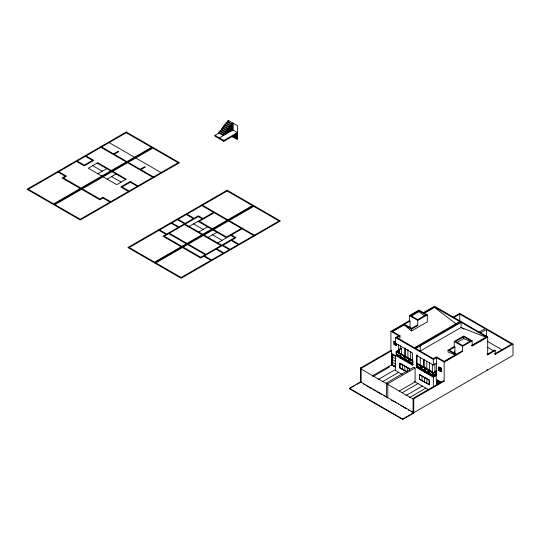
<?xml version="1.0" encoding="UTF-8"?>
<svg xmlns="http://www.w3.org/2000/svg" width="540" height="540" viewBox="0 0 540 540"><rect width="100%" height="100%" fill="white"/><g stroke="black" fill="none" stroke-linecap="round" stroke-linejoin="round"><path stroke-width="0.81" d="M58.063 172.105L28.33 189.277L53.629 203.877L80.258 188.507M101.601 146.975L126.232 132.752L151.531 147.353L126.9 161.575M113.589 153.887L118.024 151.328L118.692 151.713L114.251 154.271M97.828 173.745L106.704 168.622M53.629 204.647L152.861 147.353M81.587 189.277L54.959 204.647L80.258 219.254L109.991 202.088M128.23 162.344L152.861 148.122L178.16 162.729L153.529 176.951M107.15 179.125L116.026 174.001M140.211 169.263L144.653 166.698L145.321 167.083L140.879 169.648M227.34 121.23L231.775 123.788L231.775 124.659L227.34 122.101L227.34 121.23L228.535 120.535L237.411 125.658L237.411 139.597L231.707 136.303M226.138 122.789L230.58 125.354L230.58 126.225L226.138 123.66L226.138 122.789L227.34 122.101M224.944 124.355L229.379 126.914L229.379 127.784L224.944 125.226L224.944 124.355L226.138 123.66M232.976 125.712L228.184 128.48L228.184 129.35L223.742 126.785L223.742 125.915L224.944 125.226M232.976 126.583L226.982 130.046L226.982 130.916L222.548 128.351L222.548 127.481L223.742 126.785M232.976 127.454L225.788 131.605L225.788 132.476L221.346 129.917L221.346 129.04L222.548 128.351M231.775 123.788L232.976 123.1L232.976 130.066L219.395 137.909L219.395 138.78M232.976 128.324L224.586 133.171L224.586 134.042L220.151 131.477L220.151 130.606L221.346 129.917M230.58 125.354L232.976 123.971M232.976 129.195L223.385 134.73L223.385 135.601L218.95 133.043L218.95 132.172L220.151 131.477M229.379 126.914L232.976 124.841M237.411 133.502L223.83 141.345L214.954 136.215L214.954 135.344L218.95 133.043M214.954 135.344L223.83 140.468L237.411 132.631L232.976 130.066M158.963 230.357L129.229 247.523L154.521 262.13L181.15 246.76M202.5 205.22L227.131 191.005L252.423 205.605L227.792 219.827M166.016 234.434L162.911 236.223L200.725 258.059L203.83 256.264L211.552 260.719M184.923 224.795L185.591 224.411M188.028 226.591L188.696 226.206M189.142 226.463L202.23 218.903L198.241 216.601L185.146 224.161L202.723 234.306M213.55 212.369L202.898 218.518L198.241 215.831L194.022 218.261L186.968 214.191L201.832 205.605L227.131 220.212L186.968 243.398L169.391 233.253L184.478 224.539L202.054 234.691M214.211 212.753L199.348 221.339L212.261 228.798M198.727 231.998L207.603 226.874M154.521 262.899L253.76 205.605M182.48 247.523L155.858 262.899L181.15 277.506L210.884 260.334M229.129 220.597L253.76 206.375L279.052 220.982L254.421 235.204M208.049 237.377L216.925 232.254M217.634 242.912L230.722 235.352L234.718 237.661L221.623 245.221L204.053 235.076M357.041 384.311L360.511 382.313L360.511 367.963L390.913 350.413L390.913 331.344L409.374 320.686L409.374 315.562L418.912 310.055L427.302 314.894L427.302 321.874L411.548 330.966L403.826 324.662L411.548 329.117L417.757 325.532L417.757 320.409L427.302 314.894M418.912 310.824L410.704 315.562L417.757 319.64L425.972 314.894L418.912 310.824L418.912 311.722L424.69 315.846M411.386 316.062L418.912 311.722M423.151 312.734L434.444 306.214L487.701 336.96L487.701 354.841L487.04 354.456L494.579 350.102L495.248 350.487L495.248 354.328L494.579 353.95L511.67 344.081L486.371 329.474L480.674 332.768M403.826 324.662L392.283 331.324L400.005 335.779L400.005 337.628L398.142 338.708M410.036 327.706L410.036 321.071L404.487 324.277L411.548 328.347L417.096 325.148L417.757 325.532M423.826 313.112L434.444 306.976L459.743 321.584L414.477 347.72L396.9 337.574L400.005 335.779M392.283 331.729L403.826 325.067M423.826 313.524L434.444 307.388L434.444 306.976M396.212 355.367C397.042 355.961 395.543 352.505 396.212 351.526L412.789 361.098L412.789 364.939L412.432 365.141L412.432 352.998L395.523 343.238L395.523 337.601L398.635 335.806L390.913 331.344M396.434 345.654L393.998 344.507L393.998 341.172L394.214 344.378L396.434 345.654L396.434 343.312M360.511 367.963L361.172 368.348L391.574 350.798L391.574 364.838L395.26 366.964M452.642 317.432L459.743 313.335L513 344.081L513 355.354L402.671 419.054L349.414 388.307L349.414 388.719L402.671 419.465L413.768 413.06L413.768 398.709L444.163 381.159L444.163 362.097L462.632 351.432L462.632 346.309L472.169 340.801L472.169 345.924L471.508 345.539L486.371 336.96L461.072 322.353L415.76 348.516L434.005 359.046M453.337 317.804L459.743 314.105L485.042 328.705L478.636 332.411M398.635 344.662L398.635 349.488L400.673 348.307L401.342 348.692L401.342 354.071L412.763 360.416M396.212 351.526L398.965 349.933L399.141 353.113M396.569 355.367L396.569 351.526L399.141 350.042M398.635 349.488L399.296 349.873L401.342 348.692M392.243 364.865L391.932 365.04L392.243 354.098L392.243 364.865L395.752 366.889M396.745 351.628C400.781 346.613 398.048 357.345 398.965 349.933M396.434 354.112L400.221 356.198L396.434 354.112L396.434 351.655L398.831 350.372L398.878 352.6M396.61 354.524L400.315 356.656L396.434 354.368L396.434 355.495M395.523 370.602L395.523 355.381L396.765 354.665M400.221 353.997L396.434 351.911L400.221 353.997L400.133 356.252M400.667 354.254C404.96 354.524 406.823 362.111 400.579 356.501L400.667 354.254L404.365 356.387M397.494 356.292L398.776 355.556M400.579 356.501L404.365 358.587M414.43 348.516L461.072 321.584M400.579 357.014L404.46 359.053L400.579 357.014L400.579 357.892L400.133 356.758M349.414 388.307L360.511 381.901L413.768 412.648M404.723 356.697L408.51 358.783L408.422 361.031L404.723 358.898L404.723 356.697L408.51 358.783M349.414 388.719L352.188 387.113M353.572 386.316L354.962 385.513M372.465 375.766L391.574 364.838M372.715 376.751L389.448 367.092L388.469 366.525M404.723 358.898L408.51 360.983M404.723 359.411L408.598 361.442L404.723 359.411L404.723 360.281L404.899 359.309M404.278 359.154L404.278 360.025L404.899 360.18M406.735 371.952L399.762 367.922L399.985 363.184L402.428 364.595L402.428 369.205M408.868 359.087L412.655 361.172L412.567 363.427L408.868 361.287L408.868 359.087L412.655 361.172M436.442 375.421L433.337 377.21L416.428 367.45L416.428 355.307L417.096 354.922L417.096 367.065L433.337 376.441C438.109 376.961 435.348 365.324 436.111 375.226L436.442 385.034M408.868 361.287L412.655 363.373M378.547 379.276L394.551 370.035L402.253 374.483M408.868 361.8L412.742 363.839L408.868 361.8L408.868 362.671L409.043 361.699M408.422 361.544L408.422 362.421L409.043 362.57M399.762 367.922L406.701 371.669M382.806 381.503L398.608 372.384M412.567 363.94L412.742 364.709M448.025 350.177L455.746 354.638L455.746 355.05L448.025 352.026L448.025 350.177L454.241 346.592L454.241 341.469L463.779 335.961L472.169 340.801M416.428 367.45L416.941 363.312L433.337 372.782L435.935 371.277M463.779 336.731L455.571 341.469L462.632 345.539L470.839 340.801L463.779 336.731L463.779 338.587L456.941 342.542M399.762 363.312L409.752 368.82L404.865 366.005L404.865 370.615M383.785 395.341L386.471 397.298L386.471 382.955L413.768 367.193L415.098 367.963L415.098 381.901L399.296 391.021M417.163 366.41L420.863 368.55L417.163 366.41L417.163 367.281L416.759 367.254M386.471 382.955L387.801 383.717L415.098 367.963M420.775 365.884L416.981 363.798L420.775 365.884L420.68 368.138L416.981 365.999L420.775 368.084M433.337 358.661L436.442 356.866L444.163 361.327L461.963 351.054L462.632 351.432M421.126 366.188L424.919 368.273L424.825 370.528L421.126 368.395L421.126 366.188L424.919 368.273M395.523 337.601L433.337 359.431L436.442 357.635L444.163 362.097M454.91 353.74L454.91 346.977L449.361 350.177L456.415 354.254M421.126 368.395L424.919 370.481M420.248 357.608L420.248 364.993L434.444 372.931M421.126 368.908L425.007 370.94L421.126 368.908L421.126 369.779L420.68 368.651M425.27 368.584L429.057 370.67L428.969 372.924L425.27 370.784L425.27 368.584L429.057 370.67M453.519 352.904L454.91 352.1L454.241 351.715M416.428 355.307L433.337 365.067L436.442 363.272M425.27 370.784L429.057 372.87M422.611 376.245L429.32 380.12L429.32 384.73L419.337 379.222L419.56 374.483L421.996 375.894L421.996 380.504M425.27 371.297L429.151 373.336L425.27 371.297L425.27 372.168L425.446 371.196M424.825 371.041L424.825 371.912L425.446 372.067M446.337 360.484L450.684 357.973M452.851 356.717L455.746 355.05M472.919 345.134L475.754 343.501M477.171 342.684L484.245 338.594M472.169 345.924L487.701 336.96M429.415 370.973L433.202 373.059L433.114 375.314L429.415 373.181L429.415 370.973L433.202 373.059M438.865 367.079L441.302 368.233L441.079 371.689L438.865 370.406L438.865 367.079L441.302 368.233M429.415 373.181L433.202 375.266M419.337 379.222L429.32 384.73M429.59 373.592C428.895 374.321 429.719 374.396 433.559 375.827L435.888 374.483L435.888 375.354L435.888 374.483M428.969 373.437L428.969 374.308L429.59 374.463M436.111 371.385L433.337 372.985L416.759 363.413M433.471 373.059L435.8 371.716L435.888 373.97C429.206 379.161 436.961 366.572 435.753 373.896M438.865 370.406L441.302 371.561M402.179 392.688L417.98 383.569M433.471 375.266L435.8 373.916M433.114 375.827L433.114 376.697L433.114 375.827L429.415 373.694M433.964 375.388L435.713 374.382M433.114 376.697L433.559 376.697L433.559 375.827M419.337 374.612L429.32 380.12M405.81 395.618L422.334 386.08M437.245 384.871L437.245 380.079L441.281 382.259M437.596 384.838L437.954 380.491L437.954 383.805M409.361 397.663L425.885 388.125M487.701 354.841L495.248 350.487M413.768 413.06L413.1 412.675L413.1 398.324L443.502 380.774L444.163 381.159M495.248 354.328L513 344.081M486.371 337.365L461.072 327.476L420.248 351.054L420.248 345.924M463.779 338.587L470.839 341.699M396.86 355.381L413.147 364.736M223.742 125.915L228.184 128.48M236.142 133.643L237.411 134.372M235.507 134.143L237.411 135.243M222.548 127.481L226.982 130.046M234.873 134.649L237.411 136.114M234.239 135.155L237.411 136.984M232.976 135.297L237.411 137.855M221.346 129.04L225.788 131.605M237.411 138.726L232.976 136.168L232.976 137.039M220.151 130.606L224.586 133.171M218.95 132.172L223.385 134.73M487.094 341.165L502.274 349.933M463.968 329.15L461.072 327.476L461.072 322.353M487.512 347.301L494.053 351.074M409.374 315.562L417.757 320.409M454.241 341.469L462.632 346.309M109.147 142.614L134.447 157.221M135.776 157.991L161.075 172.591M409.374 320.686L410.036 321.071M454.241 346.592L454.91 346.977M100.939 146.59L154.197 177.336M201.832 204.835L255.089 235.589M487.04 369.576L487.701 369.961M111.368 170.546L97.787 162.702L88.243 168.21L101.824 176.054M112.698 171.315L126.279 179.152L116.735 184.66L103.154 176.823M213.59 229.561L226.51 237.019L241.373 228.434L228.46 220.982L188.298 244.168L205.868 254.313L220.961 245.606L203.384 235.46M97.119 163.087L110.7 170.93M112.03 171.7L125.611 179.537M198.018 221.339L211.599 229.183M212.929 229.946L226.51 237.789M92.684 165.652L102.269 171.187M111.591 176.566L121.176 182.101M193.576 223.904L203.162 229.433M212.483 234.819L222.068 240.354M393.998 341.172L395.658 342.137M394.214 342.036L395.327 342.677M439.088 367.949L441.302 369.232M394.214 343.022L396.434 344.304M439.088 368.948L441.302 370.231M435.78 370.933L436.442 371.318L436.442 357.635M435.888 373.97L433.607 375.138M396.569 351.526L412.965 360.99M433.607 372.931L433.559 375.314M390.913 350.413L391.574 350.798M400.133 357.635L400.579 357.892M404.278 360.025L404.723 360.281M408.422 362.421L408.868 362.671M420.68 369.522L421.126 369.779M424.825 371.912L425.27 372.168M428.969 374.308L429.415 374.564M395.523 355.381L412.432 365.141M395.213 355.664L391.574 353.666L395.834 356.123M437.245 380.079L441.146 382.334M391.932 354.281L395.26 356.204M437.596 380.693L440.924 382.617M392.243 356.792L395.752 358.817M403.036 364.945L404.257 365.648M392.243 359.478L395.752 361.51M392.243 362.171L395.752 364.203M395.752 366.687L391.932 364.838L395.26 366.761M57.402 171.72L65.124 176.182L62.019 177.977L99.826 199.807L102.938 198.011L110.66 202.473M158.294 229.972L166.685 234.819M414.43 381.517L428.78 389.799M413.1 398.324L413.768 398.709M361.172 369.05L386.471 383.656M387.801 384.426L413.1 399.033M360.511 382.313L361.172 382.698L361.172 368.348M363.292 383.92L364.702 384.73M366.113 385.546L367.524 386.363M368.847 387.126L371.318 388.55L371.318 388.139M372.776 389.394L374.963 390.656M376.947 391.797L378.83 392.89M380.18 393.667L381.625 394.504M391.412 400.154L394.315 401.827M396.455 403.063L395.037 401.834M400.761 405.554L402.935 406.809L402.935 406.397M403.556 407.167L406.046 408.598L406.046 408.193M408.159 409.82L409.57 410.636M410.981 411.453L412.391 412.27M434.444 307.388L455.746 323.656M486.371 329.474L486.371 336.724M459.743 314.105L459.743 321.354M441.079 368.361L441.079 371.689M439.088 366.95L439.088 370.278M439.061 381.132L439.061 383.825M437.373 380.005L437.373 384.791M434.916 363.521L434.916 372.627M433.337 359.431L433.337 365.067M433.337 372.782L433.337 376.826M433.337 377.21L433.337 387.626M433.114 373.113L433.114 375.314M432.358 364.385L432.358 371.729M429.59 362.786L429.59 370.13M429.502 370.926L429.502 373.127M429.192 370.589L429.192 374.436M429.098 380.248L429.098 384.858M428.969 370.717L428.969 372.924M426.816 361.179L426.816 368.523M426.877 378.709L426.877 383.326M425.358 368.53L425.358 370.737M425.048 368.199L425.048 372.04M424.825 368.327L424.825 370.528M424.44 377.305L424.44 381.915M424.042 359.579L424.042 366.923M423.819 359.6L423.819 367.052M421.214 366.14L421.214 368.341M420.903 365.81L420.903 369.65M420.68 365.938L420.68 368.138M419.56 374.483L419.56 379.094M416.941 363.312L416.981 367.382M412.567 361.226L412.567 363.427M411.548 329.117L411.548 330.966M410.683 351.871L410.683 359.215M409.529 368.948L409.529 370.487M408.956 359.033L408.956 361.24M408.645 358.702L408.645 362.549M408.422 358.83L408.422 361.031M407.909 349.448L407.909 357.608M407.308 367.409L407.308 371.257M405.135 348.664L405.135 356.008M404.912 347.861L404.912 356.137M404.811 356.643L404.811 358.844M404.501 356.312L404.501 360.153M404.278 356.44L404.278 358.641M402.671 419.054L402.671 419.465M400.673 345.897L400.673 348.307M400.356 353.916L400.356 357.764M400.315 356.656L400.315 357.527M399.985 363.184L399.985 367.794M399.296 349.873L399.296 353.153M398.588 403.886L398.588 404.298M396.212 343.285L396.212 345.782M387.801 383.717L387.801 398.068M379.458 392.843L379.458 393.255M375.685 390.663L375.685 391.075M368.233 386.357L368.233 386.768M228.535 120.535L228.535 121.406M223.83 140.468L223.83 141.345M126.232 131.983L27 189.277L80.258 220.023L179.489 162.729L126.232 131.983M76.532 161.447L58.779 171.7L66.501 176.155L63.389 177.95L80.966 188.096L126.232 161.96L100.939 147.353L86.069 155.939L93.791 160.4L84.254 165.908L76.532 161.447M85.408 156.323L77.193 161.062L84.254 165.139L92.462 160.4L85.408 156.323M127.568 162.729L82.296 188.865L99.873 199.01L102.938 197.242L110.66 201.704L128.453 191.43L120.731 186.968L130.275 181.46L137.997 185.915L152.861 177.336L127.568 162.729M130.275 182.23L122.06 186.968L129.121 191.045L137.329 186.3L130.275 182.23M227.131 190.235L127.892 247.523L181.15 278.276L280.388 220.982L227.131 190.235M171.207 223.283L159.671 229.946L166.725 234.023L178.268 227.36L171.207 223.283M177.424 219.699L171.875 222.905L178.929 226.976L184.478 223.776L177.424 219.699M186.3 214.576L178.092 219.314L185.146 223.391L193.354 218.646L186.3 214.576M168.723 233.638L164.288 236.203L181.859 246.348L186.3 243.783L168.723 233.638M187.63 244.553L183.195 247.118L200.765 257.263L205.207 254.698L187.63 244.553M242.042 228.818L231.39 234.968L236.048 237.661L231.835 240.097L238.889 244.168L253.76 235.589L242.042 228.818M216.081 249.19L204.498 255.879L211.552 259.949L223.135 253.267L216.081 249.19M222.291 245.606L216.743 248.805L223.803 252.882L229.351 249.676L222.291 245.606M231.167 240.482L222.959 245.221L230.013 249.291L238.221 244.553L231.167 240.482"/></g></svg>
